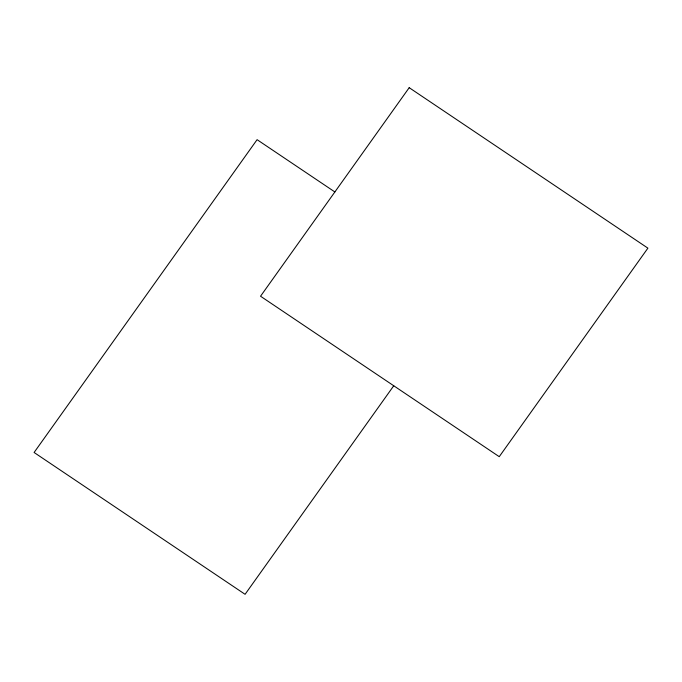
<?xml version="1.0" encoding="UTF-8"?>
<svg xmlns="http://www.w3.org/2000/svg" width="682" height="682" viewBox="0 0 682 682"><rect width="100%" height="100%" fill="white"/><g stroke="black" fill="none" stroke-linecap="round" stroke-linejoin="round"><path stroke-width="1.02" d="M393.744 385.773L245.085 594.312L34.1 452.481L257.088 139.674L334.871 191.957M409.2 87.688L260.541 296.227L499.241 456.684L647.9 248.146L409.2 87.688"/></g></svg>
